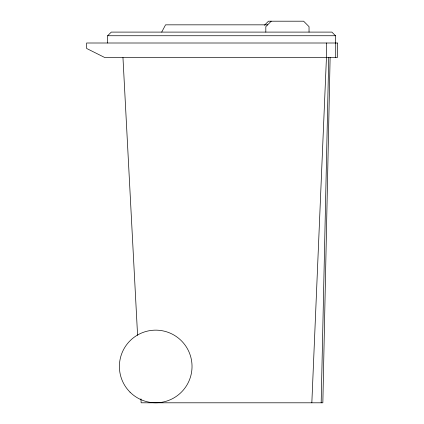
<?xml version="1.0" encoding="UTF-8"?>
<svg xmlns="http://www.w3.org/2000/svg" width="424" height="424" viewBox="0 0 424 424"><rect width="100%" height="100%" fill="white"/><g stroke="black" fill="none" stroke-linecap="round" stroke-linejoin="round"><path stroke-width="0.64" d="M330.116 57.542L322.844 402.8L141.134 402.8L140.922 398.83M321.175 402.8L328.733 57.542M311.836 402.8L326.443 57.542M161.703 32.102L165.556 24.836L267.772 24.836M264.417 25.286L268.477 21.2L303.621 21.2L309.038 26.654L309.038 32.102M271.238 21.2L265.822 26.654L265.822 32.102M107.659 43.004L107.659 35.738L111.295 32.102L331.86 32.102L335.527 35.738L335.527 43.004M107.659 35.738L335.527 35.738M122.96 57.542L137.583 335.336M335.713 43.004L335.713 57.542M326.369 43.004L326.369 57.542M337.382 43.004L86.618 43.004L86.618 48.458L104.786 57.542L337.382 57.542L337.382 43.004M130.036 392.152A36.316 36.316 0 0 0 190.795 375.865A36.316 36.316 0 0 0 146.312 331.388A36.316 36.316 0 0 0 130.036 392.152"/></g></svg>
